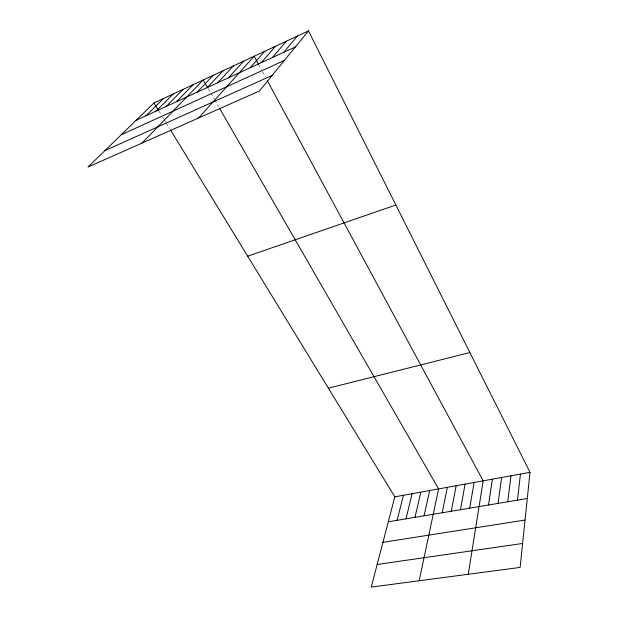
<?xml version="1.0" encoding="UTF-8"?>
<svg xmlns="http://www.w3.org/2000/svg" width="618" height="618" viewBox="0 0 618 618"><rect width="100%" height="100%" fill="white"/><g stroke="black" fill="none" stroke-linecap="round" stroke-linejoin="round"><path stroke-width="0.46" stroke-dasharray="3.09 2.32" d="M158.888 110.977L161.337 114.987M162.797 117.374L163.762 118.95M164.241 119.745L165.694 122.117M166.172 122.905L169.556 128.436M208.227 88.668L210.499 92.615M210.954 93.403L214.284 99.181M214.755 100.008L218.556 106.613M258.61 64.488L261.283 69.44M262.604 71.889L265.23 76.763"/><path stroke-width="0.93" d="M308.467 30.9L259.467 90.962L87.988 167.061L153.982 102.959L308.467 30.9L530.012 472.337L520.124 567.424L371.233 587.1L394.84 496.841L170.514 129.996M517.451 500.147L520.456 474.068M507.71 501.777L511.001 475.783M498.069 503.4L501.638 477.482M488.521 504.999L492.368 479.159M468.266 574.276L483.183 480.827L267.424 80.827M469.719 508.15L474.099 482.473M460.464 509.711L465.091 484.103M451.295 511.248L456.177 485.725M442.218 512.77L447.347 487.324M419.166 580.765L438.602 488.908L219.498 108.243M424.064 515.814L429.68 490.522M414.995 517.336L420.843 492.129M406.011 518.842L412.09 493.712M397.119 520.341L403.423 495.281M283.824 52.275L297.32 36.099M272.453 57.52L286.319 41.236M261.229 62.681L275.458 46.296M250.166 67.779L264.736 51.294M198.617 117.968L254.16 56.23L258.61 64.488M228.467 77.775L243.716 61.105M217.837 82.665L233.403 65.917M207.339 87.501L223.214 70.668M196.987 92.267L213.164 75.357M142.117 143.036L203.229 79.985L207.772 87.88M176.369 101.761L193.133 84.697M166.111 106.489L183.16 89.347M155.991 111.147L173.31 93.944M146.002 115.751L163.585 98.478M136.138 120.294L295.358 46.968M121.252 134.747L284.342 60.471M104.913 150.622L272.167 75.396M247.687 256.2L395.852 205.014M328.397 388.181L469.889 352.538M394.84 496.841L530.012 472.337M388.313 521.816L527.293 498.494M382.944 542.326L525.053 520.062M377.15 564.497L522.612 543.461M153.982 102.959L158.393 110.182"/></g></svg>
